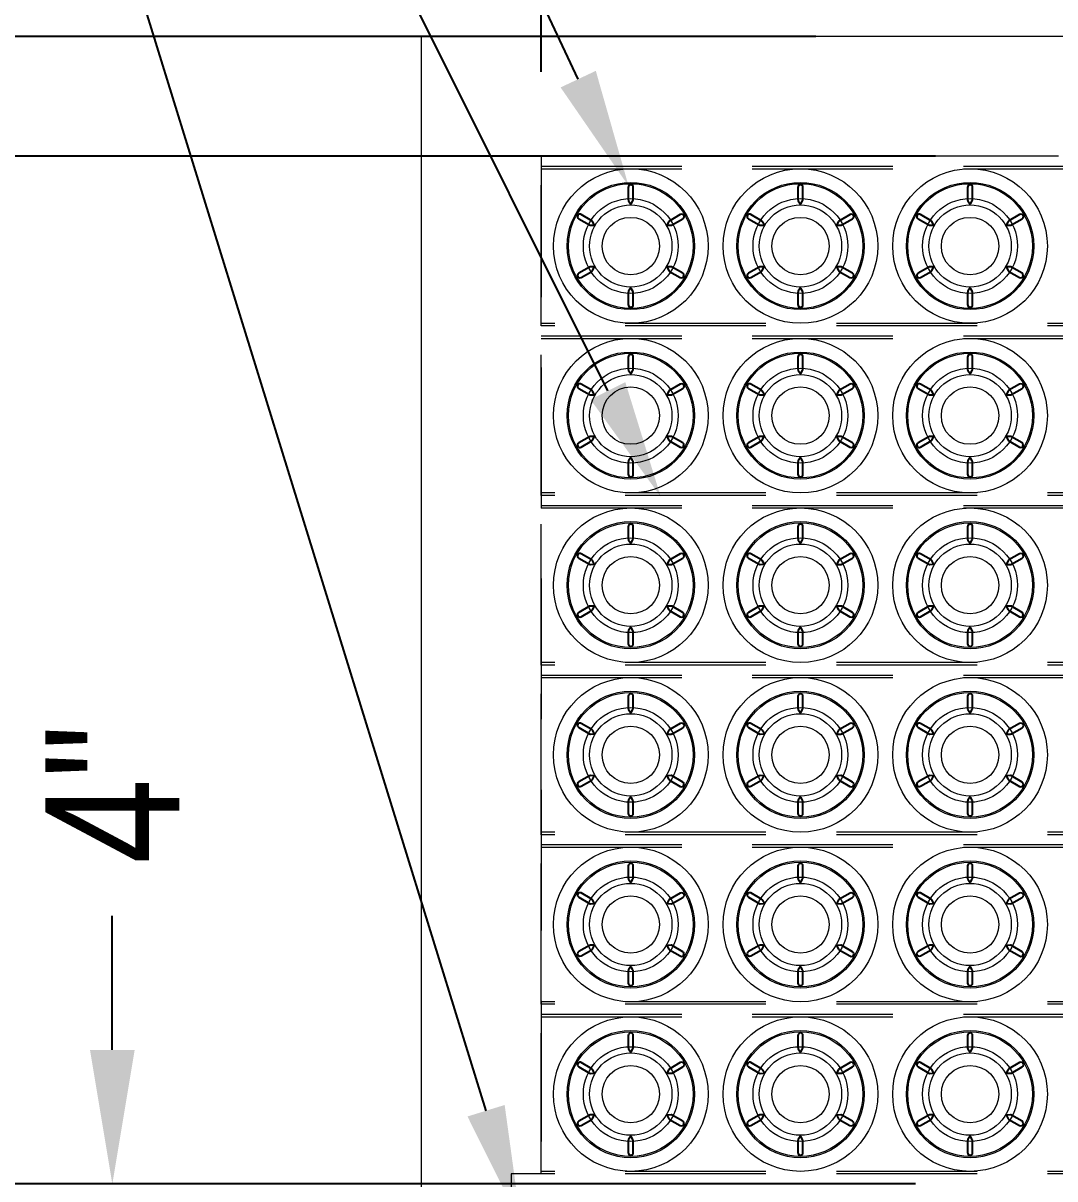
# Model space of a CAD drawing. Extents: x 0 to 216, y -5 to 280.
# Drawn here: x 72.87 to 91.19, y 195.02 to 215.55 of the extents above; entities that cross this region are included whole.
import ezdxf
from ezdxf import colors
from ezdxf.entities.mleader import LeaderData, LeaderLine
from ezdxf.math import Vec2, Vec3

# ---------------------------------------------------------------- set-up
doc = ezdxf.new("R2010")
doc.units = 0
doc.header["$LTSCALE"] = 10
doc.header["$MEASUREMENT"] = 0
doc.header["$PDMODE"] = 35
doc.linetypes.add('DASHED2', pattern=[0.375, 0.25, -0.125])
doc.linetypes.add('HIDDEN', pattern=[0.375, 0.25, -0.125])
doc.layers.get('0').update_dxf_attribs({"linetype": 'CONTINUOUS'})
doc.layers.get('Defpoints').update_dxf_attribs({"linetype": 'CONTINUOUS'})
for name, color, linetype, lineweight in [('CADdetails-1-ANNO', 41, 'CONTINUOUS', 5), ('CADdetails-2-HATCH', 8, 'CONTINUOUS', 5), ('CADdetails-3-HIDDEN', 11, 'HIDDEN', 5), ('CADdetails-4-LIGHT', 3, 'CONTINUOUS', 13), ('CADdetails-5-MEDIUM', 4, 'CONTINUOUS', 18)]:
    doc.layers.add(name, color=color, linetype=linetype, lineweight=lineweight)
doc.layers.add('SoftPrint', color=248, linetype='CONTINUOUS')
doc.styles.add('CADdetails-DIMENSIONS', font='ARIALN.TTF', dxfattribs={"height": 2.38})
doc.styles.add('CADdetails-NOTES', font='ARIALN.TTF', dxfattribs={"height": 2.38})
doc.dimstyles.new('CADdetails-DIM', dxfattribs={"dimtxt": 2.38, "dimasz": 2.38, "dimexe": 0.5, "dimexo": 1.5, "dimgap": 1, "dimtad": 0, "dimzin": 0, "dimdsep": 46, "dimtxsty": 'CADdetails-DIMENSIONS', "dimcen": 1, "dimclrd": 256, "dimclre": 256, "dimclrt": 256, "dimadec": 0, "dimazin": 0, "dimtfac": 1, "dimtofl": 0, "dimtmove": 0, "dimatfit": 3, "dimfxl": 1, "dimtolj": 1, "dimtzin": 0, "dimarcsym": 0})

# ---------------------------------------------------------------- blocks, each defined once
blk = doc.blocks.new('*D14')
at = {"layer": 'CADdetails-1-ANNO', "lineweight": -2, "transparency": 16777216}
for p, q in [((79.94, 216.812), (79.94, 235.427)), ((152.235, 216.812), (152.235, 235.427)), ((82.32, 234.927), (113.523, 234.927)), ((149.855, 234.927), (118.652, 234.927))]:
    blk.add_line(p, q, dxfattribs=at)
at = {"layer": 'CADdetails-1-ANNO', "transparency": 16777216}
for points in [[(82.32, 235.324), (82.32, 234.531), (79.94, 234.927)], [(149.855, 235.324), (149.855, 234.531), (152.235, 234.927)]]:
    blk.add_solid(points, dxfattribs=at)
at = {"layer": 'Defpoints', "color": 0, "transparency": 16777216}
for p in [(152.235, 234.927), (79.94, 215.312), (152.235, 215.312)]:
    blk.add_point(p, dxfattribs=at)
at = {"layer": 'CADdetails-1-ANNO', "transparency": 16777216, "insert": (116.088, 234.927), "char_height": 2.38, "attachment_point": 5, "style": 'CADdetails-DIMENSIONS'}
blk.add_mtext("\\A1;17'", dxfattribs=at)
blk = doc.blocks.new('*D15')
at = {"layer": 'CADdetails-1-ANNO', "lineweight": -2, "transparency": 16777216}
for p, q in [((82.067, 214.685), (82.067, 232.453)), ((150.109, 214.685), (150.109, 232.453)), ((84.447, 231.953), (113.523, 231.953)), ((147.729, 231.953), (118.652, 231.953))]:
    blk.add_line(p, q, dxfattribs=at)
at = {"layer": 'CADdetails-1-ANNO', "transparency": 16777216}
for points in [[(84.447, 232.35), (84.447, 231.556), (82.067, 231.953)], [(147.729, 232.35), (147.729, 231.556), (150.109, 231.953)]]:
    blk.add_solid(points, dxfattribs=at)
at = {"layer": 'Defpoints', "color": 0, "transparency": 16777216}
for p in [(150.109, 231.953), (82.067, 213.185), (150.109, 213.185)]:
    blk.add_point(p, dxfattribs=at)
at = {"layer": 'CADdetails-1-ANNO', "transparency": 16777216, "insert": (116.088, 231.953), "char_height": 2.38, "attachment_point": 5, "style": 'CADdetails-DIMENSIONS'}
blk.add_mtext("\\A1;16'", dxfattribs=at)
blk = doc.blocks.new('*D16')
at = {"layer": 'CADdetails-1-ANNO', "lineweight": -2, "transparency": 16777216}
for p, q in [((79.94, 216.812), (79.94, 229.418)), ((82.067, 214.685), (82.067, 229.418)), ((77.56, 228.918), (75.18, 228.918)), ((84.447, 228.918), (86.827, 228.918))]:
    blk.add_line(p, q, dxfattribs=at)
at = {"layer": 'CADdetails-1-ANNO', "transparency": 16777216}
for points in [[(77.56, 229.314), (77.56, 228.521), (79.94, 228.918)], [(84.447, 229.314), (84.447, 228.521), (82.067, 228.918)]]:
    blk.add_solid(points, dxfattribs=at)
at = {"layer": 'Defpoints', "color": 0, "transparency": 16777216}
for p in [(79.94, 228.918), (79.94, 215.312), (82.067, 213.185)]:
    blk.add_point(p, dxfattribs=at)
at = {"layer": 'CADdetails-1-ANNO', "transparency": 16777216, "insert": (88.956, 228.918), "char_height": 2.38, "attachment_point": 5, "style": 'CADdetails-DIMENSIONS'}
blk.add_mtext('\\A1;6"', dxfattribs=at)
blk = doc.blocks.new('*D17')
at = {"layer": 'CADdetails-1-ANNO', "lineweight": -2, "transparency": 16777216}
for p, q in [((86.946, 215.312), (64.41, 215.312)), ((64.91, 212.932), (64.91, 198.073)), ((64.91, 179.418), (64.91, 194.277)), ((86.946, 177.038), (64.41, 177.038))]:
    blk.add_line(p, q, dxfattribs=at)
at = {"layer": 'CADdetails-1-ANNO', "transparency": 16777216}
for points in [[(64.513, 212.932), (65.307, 212.932), (64.91, 215.312)], [(64.513, 179.418), (65.307, 179.418), (64.91, 177.038)]]:
    blk.add_solid(points, dxfattribs=at)
at = {"layer": 'Defpoints', "color": 0, "transparency": 16777216}
for p in [(88.446, 215.312), (64.91, 177.038), (88.446, 177.038)]:
    blk.add_point(p, dxfattribs=at)
at = {"layer": 'CADdetails-1-ANNO', "transparency": 16777216, "insert": (64.91, 196.175), "char_height": 2.38, "attachment_point": 5, "rotation": 90, "style": 'CADdetails-DIMENSIONS'}
blk.add_mtext("\\A1;9'", dxfattribs=at)
blk = doc.blocks.new('*D18')
at = {"layer": 'CADdetails-1-ANNO', "lineweight": -2, "transparency": 16777216}
for p, q in [((68.244, 217.692), (68.244, 220.072)), ((86.946, 215.312), (67.744, 215.312)), ((89.072, 213.185), (67.744, 213.185)), ((68.244, 210.805), (68.244, 208.425))]:
    blk.add_line(p, q, dxfattribs=at)
at = {"layer": 'CADdetails-1-ANNO', "transparency": 16777216}
for points in [[(67.847, 217.692), (68.641, 217.692), (68.244, 215.312)], [(67.847, 210.805), (68.641, 210.805), (68.244, 213.185)]]:
    blk.add_solid(points, dxfattribs=at)
at = {"layer": 'Defpoints', "color": 0, "transparency": 16777216}
for p in [(88.446, 215.312), (68.244, 213.185), (90.572, 213.185)]:
    blk.add_point(p, dxfattribs=at)
at = {"layer": 'CADdetails-1-ANNO', "transparency": 16777216, "insert": (68.244, 222.201), "char_height": 2.38, "attachment_point": 5, "rotation": 90, "style": 'CADdetails-DIMENSIONS'}
blk.add_mtext('\\A1;6"', dxfattribs=at)
blk = doc.blocks.new('*D19')
at = {"layer": 'CADdetails-1-ANNO', "lineweight": -2, "transparency": 16777216}
for p, q in [((89.072, 213.185), (67.744, 213.185)), ((68.244, 210.805), (68.244, 198.073)), ((68.244, 181.544), (68.244, 194.277)), ((89.072, 179.164), (67.744, 179.164))]:
    blk.add_line(p, q, dxfattribs=at)
at = {"layer": 'CADdetails-1-ANNO', "transparency": 16777216}
for points in [[(67.847, 210.805), (68.641, 210.805), (68.244, 213.185)], [(67.847, 181.544), (68.641, 181.544), (68.244, 179.164)]]:
    blk.add_solid(points, dxfattribs=at)
at = {"layer": 'Defpoints', "color": 0, "transparency": 16777216}
for p in [(90.572, 213.185), (68.244, 179.164), (90.572, 179.164)]:
    blk.add_point(p, dxfattribs=at)
at = {"layer": 'CADdetails-1-ANNO', "transparency": 16777216, "insert": (68.244, 196.175), "char_height": 2.38, "attachment_point": 5, "rotation": 90, "style": 'CADdetails-DIMENSIONS'}
blk.add_mtext("\\A1;8'", dxfattribs=at)
blk = doc.blocks.new('*D20')
at = {"layer": 'CADdetails-1-ANNO', "lineweight": -2, "transparency": 16777216}
for p, q in [((71.471, 215.565), (71.471, 217.945)), ((89.072, 213.185), (70.971, 213.185)), ((88.717, 194.934), (70.971, 194.934)), ((71.471, 192.554), (71.471, 190.174))]:
    blk.add_line(p, q, dxfattribs=at)
at = {"layer": 'CADdetails-1-ANNO', "transparency": 16777216}
for points in [[(71.074, 215.565), (71.868, 215.565), (71.471, 213.185)], [(71.074, 192.554), (71.868, 192.554), (71.471, 194.934)]]:
    blk.add_solid(points, dxfattribs=at)
at = {"layer": 'Defpoints', "color": 0, "transparency": 16777216}
for p in [(90.572, 213.185), (71.471, 194.934), (90.217, 194.934)]:
    blk.add_point(p, dxfattribs=at)
at = {"layer": 'CADdetails-1-ANNO', "transparency": 16777216, "insert": (71.471, 204.06), "char_height": 2.38, "attachment_point": 5, "rotation": 90, "style": 'CADdetails-DIMENSIONS'}
blk.add_mtext('\\A1;4\' 3 1/2"', dxfattribs=at)
blk = doc.blocks.new('*D21')
at = {"layer": 'CADdetails-1-ANNO', "lineweight": -2, "transparency": 16777216}
for p, q in [((74.455, 197.314), (74.455, 199.694)), ((88.717, 194.934), (73.955, 194.934)), ((88.717, 193.517), (73.955, 193.517)), ((74.455, 191.137), (74.455, 188.757))]:
    blk.add_line(p, q, dxfattribs=at)
at = {"layer": 'CADdetails-1-ANNO', "transparency": 16777216}
for points in [[(74.058, 197.314), (74.852, 197.314), (74.455, 194.934)], [(74.058, 191.137), (74.852, 191.137), (74.455, 193.517)]]:
    blk.add_solid(points, dxfattribs=at)
at = {"layer": 'Defpoints', "color": 0, "transparency": 16777216}
for p in [(90.217, 194.934), (74.455, 193.517), (90.217, 193.517)]:
    blk.add_point(p, dxfattribs=at)
at = {"layer": 'CADdetails-1-ANNO', "transparency": 16777216, "insert": (74.455, 201.857), "char_height": 2.38, "attachment_point": 5, "rotation": 90, "style": 'CADdetails-DIMENSIONS'}
blk.add_mtext('\\A1;4"', dxfattribs=at)
blk = doc.blocks.new('*D22')
at = {"layer": 'CADdetails-1-ANNO', "lineweight": -2, "transparency": 16777216}
for p, q in [((71.471, 195.897), (71.471, 198.277)), ((88.717, 193.517), (70.971, 193.517)), ((89.072, 179.164), (70.971, 179.164)), ((71.471, 176.784), (71.471, 174.404))]:
    blk.add_line(p, q, dxfattribs=at)
at = {"layer": 'CADdetails-1-ANNO', "transparency": 16777216}
for points in [[(71.074, 195.897), (71.868, 195.897), (71.471, 193.517)], [(71.074, 176.784), (71.868, 176.784), (71.471, 179.164)]]:
    blk.add_solid(points, dxfattribs=at)
at = {"layer": 'Defpoints', "color": 0, "transparency": 16777216}
for p in [(90.217, 193.517), (71.471, 179.164), (90.572, 179.164)]:
    blk.add_point(p, dxfattribs=at)
at = {"layer": 'CADdetails-1-ANNO', "transparency": 16777216, "insert": (71.471, 186.341), "char_height": 2.38, "attachment_point": 5, "rotation": 90, "style": 'CADdetails-DIMENSIONS'}
blk.add_mtext('\\A1;3\' 4 1/2"', dxfattribs=at)
blk = doc.blocks.new('*D30')
at = {"layer": 'CADdetails-1-ANNO', "lineweight": -2, "transparency": 16777216}
for p, q in [((79.94, 216.812), (79.94, 224.848)), ((99.431, 211.806), (99.431, 224.848)), ((82.32, 224.348), (86.125, 224.348)), ((97.051, 224.348), (93.247, 224.348))]:
    blk.add_line(p, q, dxfattribs=at)
at = {"layer": 'CADdetails-1-ANNO', "transparency": 16777216}
for points in [[(82.32, 224.745), (82.32, 223.952), (79.94, 224.348)], [(97.051, 224.745), (97.051, 223.952), (99.431, 224.348)]]:
    blk.add_solid(points, dxfattribs=at)
at = {"layer": 'Defpoints', "color": 0, "transparency": 16777216}
for p in [(79.94, 224.348), (79.94, 215.312), (99.431, 210.306)]:
    blk.add_point(p, dxfattribs=at)
at = {"layer": 'CADdetails-1-ANNO', "transparency": 16777216, "insert": (89.686, 224.348), "char_height": 2.38, "attachment_point": 5, "style": 'CADdetails-DIMENSIONS'}
blk.add_mtext('\\A1;4\' 7"', dxfattribs=at)
blk = doc.blocks.new('*U47')
at = {"layer": 'SoftPrint'}
blk.add_lwpolyline([(0.106, 0.017, 0.143172), (0.12, 0.031), (0.148, 0.086, 0.555128), (0.142, 0.097), (0.08, 0.098, 0.137274), (0.062, 0.093), (-0.127, -0.015, 1), (-0.083, -0.092)], format="xyb", close=True, dxfattribs=at)
blk = doc.blocks.new('*U48')
at = {"color": 0, "linetype": 'ByBlock', "lineweight": -2, "transparency": 16777216}
for p, rotation in [((-0.006, 0.923), 239.9999999999999), ((-0.802, 0.457), 299.9999999999998), ((0.797, 0.467), 180), ((0.802, -0.457), 120), ((0.006, -0.923), 59.99999999999997)]:
    blk.add_blockref('*U47', p, dxfattribs=dict(at, rotation=rotation))
blk.add_blockref('*U47', (-0.797, -0.467), dxfattribs=at)
blk = doc.blocks.new('*U49')
at = {"layer": 'SoftPrint'}
blk.add_lwpolyline([(0.106, 0.017, 0.143172), (0.12, 0.031), (0.148, 0.086, 0.555128), (0.142, 0.097), (0.08, 0.098, 0.137274), (0.062, 0.093), (-0.127, -0.015, 1), (-0.083, -0.092)], format="xyb", close=True, dxfattribs=at)
blk = doc.blocks.new('*U50')
at = {"color": 0, "linetype": 'ByBlock', "lineweight": -2, "transparency": 16777216}
for p, rotation in [((-0.006, 0.923), 239.9999999999999), ((-0.802, 0.457), 299.9999999999998), ((0.797, 0.467), 180), ((0.802, -0.457), 120), ((0.006, -0.923), 59.99999999999997)]:
    blk.add_blockref('*U49', p, dxfattribs=dict(at, rotation=rotation))
blk.add_blockref('*U49', (-0.797, -0.467), dxfattribs=at)
blk = doc.blocks.new('*U51')
at = {"layer": 'SoftPrint'}
blk.add_lwpolyline([(0.106, 0.017, 0.143172), (0.12, 0.031), (0.148, 0.086, 0.555128), (0.142, 0.097), (0.08, 0.098, 0.137274), (0.062, 0.093), (-0.127, -0.015, 1), (-0.083, -0.092)], format="xyb", close=True, dxfattribs=at)
blk = doc.blocks.new('*U52')
at = {"color": 0, "linetype": 'ByBlock', "lineweight": -2, "transparency": 16777216}
for p, rotation in [((-0.006, 0.923), 239.9999999999999), ((-0.802, 0.457), 299.9999999999998), ((0.797, 0.467), 180), ((0.802, -0.457), 120), ((0.006, -0.923), 59.99999999999997)]:
    blk.add_blockref('*U51', p, dxfattribs=dict(at, rotation=rotation))
blk.add_blockref('*U51', (-0.797, -0.467), dxfattribs=at)
blk = doc.blocks.new('*U53')
at = {"layer": 'SoftPrint'}
blk.add_lwpolyline([(0.106, 0.017, 0.143172), (0.12, 0.031), (0.148, 0.086, 0.555128), (0.142, 0.097), (0.08, 0.098, 0.137274), (0.062, 0.093), (-0.127, -0.015, 1), (-0.083, -0.092)], format="xyb", close=True, dxfattribs=at)
blk = doc.blocks.new('*U54')
at = {"color": 0, "linetype": 'ByBlock', "lineweight": -2, "transparency": 16777216}
for p, rotation in [((-0.006, 0.923), 239.9999999999999), ((-0.802, 0.457), 299.9999999999998), ((0.797, 0.467), 180), ((0.802, -0.457), 120), ((0.006, -0.923), 59.99999999999997)]:
    blk.add_blockref('*U53', p, dxfattribs=dict(at, rotation=rotation))
blk.add_blockref('*U53', (-0.797, -0.467), dxfattribs=at)
blk = doc.blocks.new('*U55')
at = {"layer": 'SoftPrint'}
blk.add_lwpolyline([(0.106, 0.017, 0.143172), (0.12, 0.031), (0.148, 0.086, 0.555128), (0.142, 0.097), (0.08, 0.098, 0.137274), (0.062, 0.093), (-0.127, -0.015, 1), (-0.083, -0.092)], format="xyb", close=True, dxfattribs=at)
blk = doc.blocks.new('*U56')
at = {"color": 0, "linetype": 'ByBlock', "lineweight": -2, "transparency": 16777216}
for p, rotation in [((-0.006, 0.923), 239.9999999999999), ((-0.802, 0.457), 299.9999999999998), ((0.797, 0.467), 180), ((0.802, -0.457), 120), ((0.006, -0.923), 59.99999999999997)]:
    blk.add_blockref('*U55', p, dxfattribs=dict(at, rotation=rotation))
blk.add_blockref('*U55', (-0.797, -0.467), dxfattribs=at)
blk = doc.blocks.new('*U57')
at = {"layer": 'SoftPrint'}
blk.add_lwpolyline([(0.106, 0.017, 0.143172), (0.12, 0.031), (0.148, 0.086, 0.555128), (0.142, 0.097), (0.08, 0.098, 0.137274), (0.062, 0.093), (-0.127, -0.015, 1), (-0.083, -0.092)], format="xyb", close=True, dxfattribs=at)
blk = doc.blocks.new('*U58')
at = {"color": 0, "linetype": 'ByBlock', "lineweight": -2, "transparency": 16777216}
for p, rotation in [((-0.006, 0.923), 239.9999999999999), ((-0.802, 0.457), 299.9999999999998), ((0.797, 0.467), 180), ((0.802, -0.457), 120), ((0.006, -0.923), 59.99999999999997)]:
    blk.add_blockref('*U57', p, dxfattribs=dict(at, rotation=rotation))
blk.add_blockref('*U57', (-0.797, -0.467), dxfattribs=at)
blk = doc.blocks.new('*U59')
at = {"layer": 'SoftPrint'}
blk.add_lwpolyline([(0.106, 0.017, 0.143172), (0.12, 0.031), (0.148, 0.086, 0.555128), (0.142, 0.097), (0.08, 0.098, 0.137274), (0.062, 0.093), (-0.127, -0.015, 1), (-0.083, -0.092)], format="xyb", close=True, dxfattribs=at)
blk = doc.blocks.new('*U60')
at = {"color": 0, "linetype": 'ByBlock', "lineweight": -2, "transparency": 16777216}
for p, rotation in [((-0.006, 0.923), 239.9999999999999), ((-0.802, 0.457), 299.9999999999998), ((0.797, 0.467), 180), ((0.802, -0.457), 120), ((0.006, -0.923), 59.99999999999997)]:
    blk.add_blockref('*U59', p, dxfattribs=dict(at, rotation=rotation))
blk.add_blockref('*U59', (-0.797, -0.467), dxfattribs=at)
blk = doc.blocks.new('*U61')
at = {"layer": 'SoftPrint'}
blk.add_lwpolyline([(0.106, 0.017, 0.143172), (0.12, 0.031), (0.148, 0.086, 0.555128), (0.142, 0.097), (0.08, 0.098, 0.137274), (0.062, 0.093), (-0.127, -0.015, 1), (-0.083, -0.092)], format="xyb", close=True, dxfattribs=at)
blk = doc.blocks.new('*U62')
at = {"color": 0, "linetype": 'ByBlock', "lineweight": -2, "transparency": 16777216}
for p, rotation in [((-0.006, 0.923), 239.9999999999999), ((-0.802, 0.457), 299.9999999999998), ((0.797, 0.467), 180), ((0.802, -0.457), 120), ((0.006, -0.923), 59.99999999999997)]:
    blk.add_blockref('*U61', p, dxfattribs=dict(at, rotation=rotation))
blk.add_blockref('*U61', (-0.797, -0.467), dxfattribs=at)
blk = doc.blocks.new('*U63')
at = {"layer": 'SoftPrint'}
blk.add_lwpolyline([(0.106, 0.017, 0.143172), (0.12, 0.031), (0.148, 0.086, 0.555128), (0.142, 0.097), (0.08, 0.098, 0.137274), (0.062, 0.093), (-0.127, -0.015, 1), (-0.083, -0.092)], format="xyb", close=True, dxfattribs=at)
blk = doc.blocks.new('*U64')
at = {"color": 0, "linetype": 'ByBlock', "lineweight": -2, "transparency": 16777216}
for p, rotation in [((-0.006, 0.923), 239.9999999999999), ((-0.802, 0.457), 299.9999999999998), ((0.797, 0.467), 180), ((0.802, -0.457), 120), ((0.006, -0.923), 59.99999999999997)]:
    blk.add_blockref('*U63', p, dxfattribs=dict(at, rotation=rotation))
blk.add_blockref('*U63', (-0.797, -0.467), dxfattribs=at)
blk = doc.blocks.new('*U65')
at = {"layer": 'SoftPrint'}
blk.add_lwpolyline([(0.106, 0.017, 0.143172), (0.12, 0.031), (0.148, 0.086, 0.555128), (0.142, 0.097), (0.08, 0.098, 0.137274), (0.062, 0.093), (-0.127, -0.015, 1), (-0.083, -0.092)], format="xyb", close=True, dxfattribs=at)
blk = doc.blocks.new('*U66')
at = {"color": 0, "linetype": 'ByBlock', "lineweight": -2, "transparency": 16777216}
for p, rotation in [((-0.006, 0.923), 239.9999999999999), ((-0.802, 0.457), 299.9999999999998), ((0.797, 0.467), 180), ((0.802, -0.457), 120), ((0.006, -0.923), 59.99999999999997)]:
    blk.add_blockref('*U65', p, dxfattribs=dict(at, rotation=rotation))
blk.add_blockref('*U65', (-0.797, -0.467), dxfattribs=at)
blk = doc.blocks.new('*U67')
at = {"layer": 'SoftPrint'}
blk.add_lwpolyline([(0.106, 0.017, 0.143172), (0.12, 0.031), (0.148, 0.086, 0.555128), (0.142, 0.097), (0.08, 0.098, 0.137274), (0.062, 0.093), (-0.127, -0.015, 1), (-0.083, -0.092)], format="xyb", close=True, dxfattribs=at)
blk = doc.blocks.new('*U68')
at = {"color": 0, "linetype": 'ByBlock', "lineweight": -2, "transparency": 16777216}
for p, rotation in [((-0.006, 0.923), 239.9999999999999), ((-0.802, 0.457), 299.9999999999998), ((0.797, 0.467), 180), ((0.802, -0.457), 120), ((0.006, -0.923), 59.99999999999997)]:
    blk.add_blockref('*U67', p, dxfattribs=dict(at, rotation=rotation))
blk.add_blockref('*U67', (-0.797, -0.467), dxfattribs=at)
blk = doc.blocks.new('*U69')
at = {"layer": 'SoftPrint'}
blk.add_lwpolyline([(0.106, 0.017, 0.143172), (0.12, 0.031), (0.148, 0.086, 0.555128), (0.142, 0.097), (0.08, 0.098, 0.137274), (0.062, 0.093), (-0.127, -0.015, 1), (-0.083, -0.092)], format="xyb", close=True, dxfattribs=at)
blk = doc.blocks.new('*U70')
at = {"color": 0, "linetype": 'ByBlock', "lineweight": -2, "transparency": 16777216}
for p, rotation in [((-0.006, 0.923), 239.9999999999999), ((-0.802, 0.457), 299.9999999999998), ((0.797, 0.467), 180), ((0.802, -0.457), 120), ((0.006, -0.923), 59.99999999999997)]:
    blk.add_blockref('*U69', p, dxfattribs=dict(at, rotation=rotation))
blk.add_blockref('*U69', (-0.797, -0.467), dxfattribs=at)
blk = doc.blocks.new('*U71')
at = {"layer": 'SoftPrint'}
blk.add_lwpolyline([(0.106, 0.017, 0.143172), (0.12, 0.031), (0.148, 0.086, 0.555128), (0.142, 0.097), (0.08, 0.098, 0.137274), (0.062, 0.093), (-0.127, -0.015, 1), (-0.083, -0.092)], format="xyb", close=True, dxfattribs=at)
blk = doc.blocks.new('*U72')
at = {"color": 0, "linetype": 'ByBlock', "lineweight": -2, "transparency": 16777216}
for p, rotation in [((-0.006, 0.923), 239.9999999999999), ((-0.802, 0.457), 299.9999999999998), ((0.797, 0.467), 180), ((0.802, -0.457), 120), ((0.006, -0.923), 59.99999999999997)]:
    blk.add_blockref('*U71', p, dxfattribs=dict(at, rotation=rotation))
blk.add_blockref('*U71', (-0.797, -0.467), dxfattribs=at)
blk = doc.blocks.new('*U73')
at = {"layer": 'SoftPrint'}
blk.add_lwpolyline([(0.106, 0.017, 0.143172), (0.12, 0.031), (0.148, 0.086, 0.555128), (0.142, 0.097), (0.08, 0.098, 0.137274), (0.062, 0.093), (-0.127, -0.015, 1), (-0.083, -0.092)], format="xyb", close=True, dxfattribs=at)
blk = doc.blocks.new('*U74')
at = {"color": 0, "linetype": 'ByBlock', "lineweight": -2, "transparency": 16777216}
for p, rotation in [((-0.006, 0.923), 239.9999999999999), ((-0.802, 0.457), 299.9999999999998), ((0.797, 0.467), 180), ((0.802, -0.457), 120), ((0.006, -0.923), 59.99999999999997)]:
    blk.add_blockref('*U73', p, dxfattribs=dict(at, rotation=rotation))
blk.add_blockref('*U73', (-0.797, -0.467), dxfattribs=at)
blk = doc.blocks.new('*U75')
at = {"layer": 'SoftPrint'}
blk.add_lwpolyline([(0.106, 0.017, 0.143172), (0.12, 0.031), (0.148, 0.086, 0.555128), (0.142, 0.097), (0.08, 0.098, 0.137274), (0.062, 0.093), (-0.127, -0.015, 1), (-0.083, -0.092)], format="xyb", close=True, dxfattribs=at)
blk = doc.blocks.new('*U76')
at = {"color": 0, "linetype": 'ByBlock', "lineweight": -2, "transparency": 16777216}
for p, rotation in [((-0.006, 0.923), 239.9999999999999), ((-0.802, 0.457), 299.9999999999998), ((0.797, 0.467), 180), ((0.802, -0.457), 120), ((0.006, -0.923), 59.99999999999997)]:
    blk.add_blockref('*U75', p, dxfattribs=dict(at, rotation=rotation))
blk.add_blockref('*U75', (-0.797, -0.467), dxfattribs=at)
blk = doc.blocks.new('*U77')
at = {"layer": 'SoftPrint'}
blk.add_lwpolyline([(0.106, 0.017, 0.143172), (0.12, 0.031), (0.148, 0.086, 0.555128), (0.142, 0.097), (0.08, 0.098, 0.137274), (0.062, 0.093), (-0.127, -0.015, 1), (-0.083, -0.092)], format="xyb", close=True, dxfattribs=at)
blk = doc.blocks.new('*U78')
at = {"color": 0, "linetype": 'ByBlock', "lineweight": -2, "transparency": 16777216}
for p, rotation in [((-0.006, 0.923), 239.9999999999999), ((-0.802, 0.457), 299.9999999999998), ((0.797, 0.467), 180), ((0.802, -0.457), 120), ((0.006, -0.923), 59.99999999999997)]:
    blk.add_blockref('*U77', p, dxfattribs=dict(at, rotation=rotation))
blk.add_blockref('*U77', (-0.797, -0.467), dxfattribs=at)
blk = doc.blocks.new('*U79')
at = {"layer": 'SoftPrint'}
blk.add_lwpolyline([(0.106, 0.017, 0.143172), (0.12, 0.031), (0.148, 0.086, 0.555128), (0.142, 0.097), (0.08, 0.098, 0.137274), (0.062, 0.093), (-0.127, -0.015, 1), (-0.083, -0.092)], format="xyb", close=True, dxfattribs=at)
blk = doc.blocks.new('*U80')
at = {"color": 0, "linetype": 'ByBlock', "lineweight": -2, "transparency": 16777216}
for p, rotation in [((-0.006, 0.923), 239.9999999999999), ((-0.802, 0.457), 299.9999999999998), ((0.797, 0.467), 180), ((0.802, -0.457), 120), ((0.006, -0.923), 59.99999999999997)]:
    blk.add_blockref('*U79', p, dxfattribs=dict(at, rotation=rotation))
blk.add_blockref('*U79', (-0.797, -0.467), dxfattribs=at)
blk = doc.blocks.new('*U81')
at = {"layer": 'SoftPrint'}
blk.add_lwpolyline([(0.106, 0.017, 0.143172), (0.12, 0.031), (0.148, 0.086, 0.555128), (0.142, 0.097), (0.08, 0.098, 0.137274), (0.062, 0.093), (-0.127, -0.015, 1), (-0.083, -0.092)], format="xyb", close=True, dxfattribs=at)
blk = doc.blocks.new('*U82')
at = {"color": 0, "linetype": 'ByBlock', "lineweight": -2, "transparency": 16777216}
for p, rotation in [((-0.006, 0.923), 239.9999999999999), ((-0.802, 0.457), 299.9999999999998), ((0.797, 0.467), 180), ((0.802, -0.457), 120), ((0.006, -0.923), 59.99999999999997)]:
    blk.add_blockref('*U81', p, dxfattribs=dict(at, rotation=rotation))
blk.add_blockref('*U81', (-0.797, -0.467), dxfattribs=at)

msp = doc.modelspace()

# ---------------------------------------------------------------- linework, layer by layer
at = {"layer": 'CADdetails-2-HATCH', "linetype": 'DASHED2'}
for p, q in [((82.067, 212.964), (142.312, 212.964)), ((142.312, 210.217), (82.067, 210.217)), ((82.067, 209.951), (142.312, 209.951)), ((142.312, 207.205), (82.067, 207.205)), ((82.067, 206.939), (142.312, 206.939)), ((142.312, 204.193), (82.067, 204.193)), ((82.067, 203.927), (142.312, 203.927)), ((142.312, 201.18), (82.067, 201.18)), ((82.067, 200.915), (142.312, 200.915)), ((142.312, 198.168), (82.067, 198.168)), ((82.067, 197.902), (142.312, 197.902)), ((142.312, 195.156), (82.067, 195.156))]:
    msp.add_line(p, q, dxfattribs=at)
for points in [[(82.067, 213.008), (142.312, 213.008), (142.312, 210.173), (82.067, 210.173)], [(82.067, 209.996), (142.312, 209.996), (142.312, 207.161), (82.067, 207.161)], [(82.067, 206.984), (142.312, 206.984), (142.312, 204.148), (82.067, 204.148)], [(82.067, 203.971), (142.312, 203.971), (142.312, 201.136), (82.067, 201.136)], [(82.067, 200.959), (142.312, 200.959), (142.312, 198.124), (82.067, 198.124)], [(82.067, 197.947), (142.312, 197.947), (142.312, 195.112), (82.067, 195.112)]]:
    msp.add_lwpolyline(points, close=True, dxfattribs=at)
at = {"layer": 'CADdetails-2-HATCH'}
for centre, radius in [((83.661, 211.591), 1.13), ((83.661, 211.591), 1.13), ((83.661, 211.591), 1.107), ((86.674, 211.591), 1.13), ((86.674, 211.591), 1.13), ((86.674, 211.591), 1.107), ((89.686, 211.591), 1.13), ((89.686, 211.591), 1.13), ((89.686, 211.591), 1.107), ((83.661, 211.591), 0.842), ((83.661, 211.591), 0.731), ((83.661, 211.591), 0.731), ((86.674, 211.591), 0.842), ((86.674, 211.591), 0.731), ((86.674, 211.591), 0.731), ((89.686, 211.591), 0.842), ((89.686, 211.591), 0.731), ((89.686, 211.591), 0.731), ((83.661, 208.578), 1.13), ((83.661, 208.578), 1.13), ((83.661, 208.578), 1.107), ((86.674, 208.578), 1.13), ((86.674, 208.578), 1.13), ((86.674, 208.578), 1.107), ((89.686, 208.578), 1.13), ((89.686, 208.578), 1.13), ((89.686, 208.578), 1.107), ((83.661, 208.578), 0.842), ((86.674, 208.578), 0.842), ((89.686, 208.578), 0.842), ((83.661, 208.578), 0.731), ((83.661, 208.578), 0.731), ((86.674, 208.578), 0.731), ((86.674, 208.578), 0.731), ((89.686, 208.578), 0.731), ((89.686, 208.578), 0.731), ((83.661, 205.566), 1.13), ((83.661, 205.566), 1.13), ((83.661, 205.566), 1.107), ((86.674, 205.566), 1.13), ((86.674, 205.566), 1.13), ((86.674, 205.566), 1.107), ((89.686, 205.566), 1.13), ((89.686, 205.566), 1.13), ((89.686, 205.566), 1.107), ((83.661, 205.566), 0.842), ((83.661, 205.566), 0.731), ((83.661, 205.566), 0.731), ((86.674, 205.566), 0.842), ((86.674, 205.566), 0.731), ((86.674, 205.566), 0.731), ((89.686, 205.566), 0.842), ((89.686, 205.566), 0.731), ((89.686, 205.566), 0.731), ((83.661, 202.554), 1.13), ((83.661, 202.554), 1.13), ((83.661, 202.554), 1.107), ((86.674, 202.554), 1.13), ((86.674, 202.554), 1.13), ((86.674, 202.554), 1.107), ((89.686, 202.554), 1.13), ((89.686, 202.554), 1.13), ((89.686, 202.554), 1.107), ((83.661, 202.554), 0.842), ((83.661, 202.554), 0.731), ((83.661, 202.554), 0.731), ((86.674, 202.554), 0.842), ((86.674, 202.554), 0.731), ((86.674, 202.554), 0.731), ((89.686, 202.554), 0.842), ((89.686, 202.554), 0.731), ((89.686, 202.554), 0.731), ((83.661, 199.541), 1.13), ((83.661, 199.541), 1.13), ((83.661, 199.541), 1.107), ((86.674, 199.541), 1.13), ((86.674, 199.541), 1.13), ((86.674, 199.541), 1.107), ((89.686, 199.541), 1.13), ((89.686, 199.541), 1.13), ((89.686, 199.541), 1.107), ((83.661, 199.541), 0.842), ((86.674, 199.541), 0.842), ((89.686, 199.541), 0.842), ((83.661, 199.541), 0.731), ((83.661, 199.541), 0.731), ((86.674, 199.541), 0.731), ((86.674, 199.541), 0.731), ((89.686, 199.541), 0.731), ((89.686, 199.541), 0.731), ((83.661, 196.529), 1.13), ((83.661, 196.529), 1.13), ((83.661, 196.529), 1.107), ((86.674, 196.529), 1.13), ((86.674, 196.529), 1.13), ((86.674, 196.529), 1.107), ((89.686, 196.529), 1.13), ((89.686, 196.529), 1.13), ((89.686, 196.529), 1.107), ((83.661, 196.529), 0.842), ((86.674, 196.529), 0.842), ((89.686, 196.529), 0.842), ((83.661, 196.529), 0.731), ((83.661, 196.529), 0.731), ((86.674, 196.529), 0.731), ((86.674, 196.529), 0.731), ((89.686, 196.529), 0.731), ((89.686, 196.529), 0.731)]:
    msp.add_circle(centre, radius, dxfattribs=at)
at = {"layer": 'CADdetails-3-HIDDEN'}
msp.add_lwpolyline([(141.781, 213.185), (141.781, 213.717), (140.009, 213.717), (140.009, 213.185), (82.067, 213.185), (82.067, 195.112), (81.535, 195.112), (81.535, 193.34), (82.067, 193.34), (82.067, 179.164), (140.009, 179.164), (140.009, 178.633), (141.781, 178.633), (141.781, 179.164), (150.109, 179.164), (150.109, 213.185)], close=True, dxfattribs=at)
at = {"layer": 'CADdetails-4-LIGHT'}
for centre, radius in [((83.661, 211.591), 1.373), ((86.674, 211.591), 1.373), ((89.686, 211.591), 1.373), ((83.661, 211.591), 0.509), ((86.674, 211.591), 0.509), ((89.686, 211.591), 0.509), ((83.661, 208.578), 1.373), ((86.674, 208.578), 1.373), ((89.686, 208.578), 1.373), ((83.661, 208.578), 0.509), ((86.674, 208.578), 0.509), ((89.686, 208.578), 0.509), ((83.661, 205.566), 1.373), ((86.674, 205.566), 1.373), ((89.686, 205.566), 1.373), ((83.661, 205.566), 0.509), ((86.674, 205.566), 0.509), ((89.686, 205.566), 0.509), ((83.661, 202.554), 1.373), ((86.674, 202.554), 1.373), ((89.686, 202.554), 1.373), ((83.661, 202.554), 0.509), ((86.674, 202.554), 0.509), ((89.686, 202.554), 0.509), ((83.661, 199.541), 1.373), ((86.674, 199.541), 1.373), ((89.686, 199.541), 1.373), ((83.661, 199.541), 0.509), ((86.674, 199.541), 0.509), ((89.686, 199.541), 0.509), ((83.661, 196.529), 1.373), ((86.674, 196.529), 1.373), ((89.686, 196.529), 1.373), ((83.661, 196.529), 0.509), ((86.674, 196.529), 0.509), ((89.686, 196.529), 0.509)]:
    msp.add_circle(centre, radius, dxfattribs=at)
at = {"layer": 'CADdetails-5-MEDIUM'}
msp.add_lwpolyline([(79.94, 177.038), (152.235, 177.038), (152.235, 215.312), (79.94, 215.312)], close=True, dxfattribs=at)

# ---------------------------------------------------------------- block references
for name, p in [('*U48', (83.661, 211.591)), ('*U60', (86.674, 211.591)), ('*U72', (89.686, 211.591)), ('*U50', (83.661, 208.578)), ('*U62', (86.674, 208.578)), ('*U74', (89.686, 208.578)), ('*U52', (83.661, 205.566)), ('*U64', (86.674, 205.566)), ('*U76', (89.686, 205.566)), ('*U54', (83.661, 202.554)), ('*U66', (86.674, 202.554)), ('*U78', (89.686, 202.554)), ('*U56', (83.661, 199.541)), ('*U68', (86.674, 199.541)), ('*U80', (89.686, 199.541)), ('*U58', (83.661, 196.529)), ('*U70', (86.674, 196.529)), ('*U82', (89.686, 196.529))]:
    msp.add_blockref(name, p)

# ---------------------------------------------------------------- dimensions: what is measured, and where the dimension line sits
at = {"layer": 'CADdetails-1-ANNO'}
for base, p1, p2, text, picture, middle in [((152.235, 234.927), (79.94, 215.312), (152.235, 215.312), "17'", '*D14', (116.088, 234.927)), ((150.109, 231.953), (82.067, 213.185), (150.109, 213.185), "16'", '*D15', (116.088, 231.953))]:
    dim = msp.add_linear_dim(base=base, p1=p1, p2=p2, text=text, dimstyle='CADdetails-DIM', dxfattribs=at)
    dim.commit()
    dim.dimension.update_dxf_attribs({"geometry": picture, "text_midpoint": middle})
dim = msp.add_linear_dim(base=(79.94, 228.918), p1=(82.067, 213.185), p2=(79.94, 215.312), text='6"', dimstyle='CADdetails-DIM', dxfattribs=at)
dim.commit()
dim.dimension.update_dxf_attribs({"geometry": '*D16', "text_midpoint": (88.956, 228.918), "dimtype": 160})
for base, p1, p2, angle, text, picture, middle in [((79.94, 224.348), (99.431, 210.306), (79.94, 215.312), 180, '4\' 7"', '*D30', (89.686, 224.348)), ((71.471, 194.934), (90.572, 213.185), (90.217, 194.934), 90, '4\' 3 1/2"', '*D20', (71.471, 204.06)), ((64.91, 177.038), (88.446, 215.312), (88.446, 177.038), 90, "9'", '*D17', (64.91, 196.175)), ((68.244, 179.164), (90.572, 213.185), (90.572, 179.164), 90, "8'", '*D19', (68.244, 196.175)), ((71.471, 179.164), (90.217, 193.517), (90.572, 179.164), 90, '3\' 4 1/2"', '*D22', (71.471, 186.341))]:
    dim = msp.add_linear_dim(base=base, p1=p1, p2=p2, angle=angle, text=text, dimstyle='CADdetails-DIM', dxfattribs=at)
    dim.commit()
    dim.dimension.update_dxf_attribs({"geometry": picture, "text_midpoint": middle})
for base, p1, p2, text, picture, middle in [((68.244, 213.185), (88.446, 215.312), (90.572, 213.185), '6"', '*D18', (68.244, 222.201)), ((74.455, 193.517), (90.217, 194.934), (90.217, 193.517), '4"', '*D21', (74.455, 201.857))]:
    dim = msp.add_linear_dim(base=base, p1=p1, p2=p2, angle=90, text=text, dimstyle='CADdetails-DIM', dxfattribs=at)
    dim.commit()
    dim.dimension.update_dxf_attribs({"geometry": picture, "text_midpoint": middle, "dimtype": 160})

# ---------------------------------------------------------------- leaders
ml = msp.add_multileader_mtext('Standard', dxfattribs=at)
ml.set_content('KRAKEN MEMBRANE FILTER CARTRIDGES', color=256, style='CADdetails-NOTES')
ml.set_leader_properties()
ml.build(insert=Vec2(0, 0))
ml.multileader.update_dxf_attribs({"dogleg_length": 1.765, "arrow_head_size": 2.101})
ctx = ml.context
ctx.base_point, ctx.char_height, ctx.arrow_head_size, ctx.landing_gap_size, ctx.plane_origin = Vec3(10.529, 239.243), 2.38, 2.101, 1.324, Vec3(111.532, 195.871)
ctx.text_align_type = 2
notes = []
notes.append((ctx, [(1, (1, 1, 0), (71.097, 239.243), (-1, 0), 1.765, [(0, [(83.623, 212.654)], 0, [])])]))
ctx.mtext.insert, ctx.mtext.width, ctx.mtext.alignment, ctx.mtext.flow_direction = Vec3(68.007, 240.453), 58.86664, 3, 5
ml = msp.add_multileader_mtext('Standard', dxfattribs=at)
ml.set_content('FILTRATION CHAMBER', color=256, style='CADdetails-NOTES')
ml.set_leader_properties()
ml.build(insert=Vec2(0, 0))
ml.multileader.update_dxf_attribs({"dogleg_length": 1.765, "arrow_head_size": 2.101})
ctx = ml.context
ctx.base_point, ctx.char_height, ctx.arrow_head_size, ctx.landing_gap_size, ctx.plane_origin = Vec3(36.657, 233.399), 2.38, 2.101, 1.324, Vec3(78.679, 184.767)
ctx.text_align_type = 2
notes.append((ctx, [(1, (1, 1, 0), (71.097, 233.399), (-1, 0), 1.765, [(0, [(84.193, 207.138)], 0, [])])]))
ctx.mtext.insert, ctx.mtext.width, ctx.mtext.alignment, ctx.mtext.flow_direction = Vec3(68.007, 234.61), 40.49253, 3, 5
ml = msp.add_multileader_mtext('Standard', dxfattribs=at)
ml.set_content('CONCRETE PARTITION WALL 1', color=256, style='CADdetails-NOTES')
ml.set_leader_properties()
ml.build(insert=Vec2(0, 0))
ml.multileader.update_dxf_attribs({"dogleg_length": 1.765, "arrow_head_size": 2.101})
ctx = ml.context
ctx.base_point, ctx.char_height, ctx.arrow_head_size, ctx.landing_gap_size, ctx.plane_origin = Vec3(26.267, 228.579), 2.38, 2.101, 1.324, Vec3(80.472, 201.148)
ctx.text_align_type = 2
notes.append((ctx, [(0, (1, 1, 0), (71.097, 228.579), (-1, 0), 1.765, [(0, [(81.712, 194.226)], 0, [])])]))
ctx.mtext.insert, ctx.mtext.width, ctx.mtext.alignment, ctx.mtext.flow_direction = Vec3(68.007, 229.789), 40.90738, 3, 5
for ctx, leaders in notes:
    for number, flags, end, landing, length, lines in leaders:
        leader = LeaderData()
        leader.index, (leader.has_last_leader_line, leader.has_dogleg_vector, leader.attachment_direction) = number, flags
        leader.last_leader_point, leader.dogleg_vector, leader.dogleg_length = Vec3(end), Vec3(landing), length
        for number, points, colour, breaks in lines:
            line = LeaderLine()
            line.index, line.vertices, line.color, line.breaks = number, Vec3.list(points), colors.encode_raw_color(colour), breaks
            leader.lines.append(line)
        ctx.leaders.append(leader)

doc.saveas('drawing.dxf')
